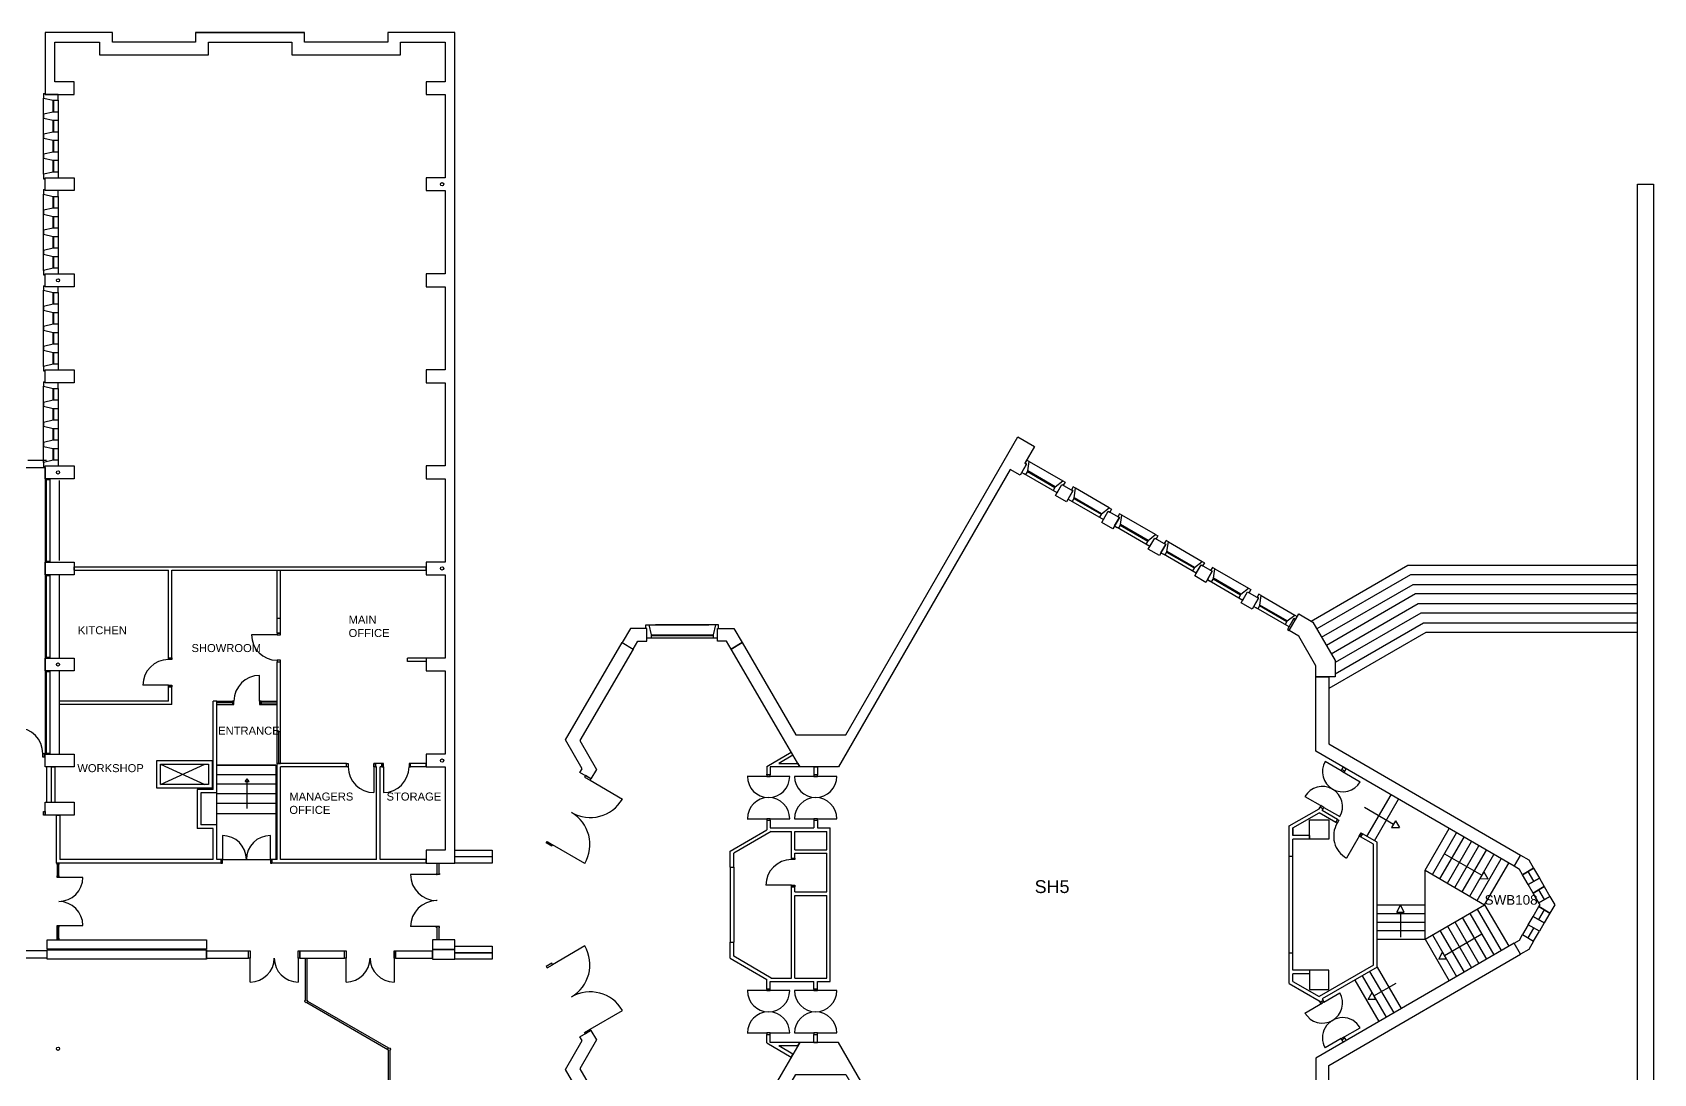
# Model space of a CAD drawing. Header units: millimetres. Extents: x -58291 to 83317, y -24599 to 66926.
# Drawn here: x 32667 to 83317, y 33002 to 65516 of the extents above; entities that cross this region are included whole.
import ezdxf

# ---------------------------------------------------------------- set-up
doc = ezdxf.new("R2010")
doc.units = ezdxf.units.MM
for name, color, linetype in [('Basement 01 - Curtain Walls', 1, 'Continuous'), ('Basement 01 - Doors Windows and Openings', 1, 'Continuous'), ('Basement 01 - General', 1, 'Continuous'), ('Basement 01 - Stairs', 8, 'Continuous'), ('Basement 01 - Structural Members', 5, 'Continuous'), ('Basement 01 - Text and Leaders', 1, 'Continuous'), ('Basement 01 - Walls', 3, 'Continuous')]:
    doc.layers.add(name, color=color, linetype=linetype)
doc.styles.add('arial', font='arial.ttf')
doc.styles.add('Arial1', font='arial.ttf')

msp = doc.modelspace()

# ---------------------------------------------------------------- linework, layer by layer
at = {"layer": 'Basement 01 - Curtain Walls', "color": 3, "linetype": 'Continuous', "lineweight": -3}
for p, q in [((37767, 65516, -4600), (41167, 65516, -4600)), ((33017, 63607, -4600), (33067, 63607, -4600)), ((33017, 63607, -4600), (33017, 63465, -4600)), ((33017, 63465, -4600), (33317, 63397, -4600)), ((33317, 63397, -4600), (33467, 63397, -4600)), ((33467, 63397, -4600), (33467, 63576, -4600)), ((33317, 63029, -4600), (33017, 62961, -4600)), ((33017, 62961, -4600), (33017, 62840, -4600)), ((33017, 62840, -4600), (33317, 62772, -4600)), ((33467, 63029, -4600), (33317, 63029, -4600)), ((33317, 62404, -4600), (33017, 62336, -4600)), ((33017, 62336, -4600), (33017, 62215, -4600)), ((33317, 62772, -4600), (33467, 62772, -4600)), ((33467, 62404, -4600), (33317, 62404, -4600)), ((33017, 62215, -4600), (33317, 62147, -4600)), ((33317, 62147, -4600), (33467, 62147, -4600)), ((33317, 61779, -4600), (33017, 61711, -4600)), ((33017, 61711, -4600), (33017, 61590, -4600)), ((33017, 61590, -4600), (33317, 61522, -4600)), ((33467, 61779, -4600), (33317, 61779, -4600)), ((33317, 61522, -4600), (33467, 61522, -4600)), ((33317, 61154, -4600), (33017, 61086, -4600)), ((33017, 61086, -4600), (33017, 60944, -4600)), ((33017, 60944, -4600), (33067, 60944, -4600)), ((33067, 60944, -4600), (33067, 60976, -4600)), ((33067, 60976, -4600), (33467, 60976, -4600)), ((33467, 61154, -4600), (33317, 61154, -4600)), ((33467, 61154, -4600), (33467, 60976, -4600)), ((33017, 60607, -4600), (33017, 60465, -4600)), ((33017, 60607, -4600), (33067, 60607, -4600)), ((33017, 60465, -4600), (33317, 60397, -4600)), ((33317, 60397, -4600), (33467, 60397, -4600)), ((33467, 60397, -4600), (33467, 60576, -4600)), ((33317, 60029, -4600), (33017, 59961, -4600)), ((33017, 59961, -4600), (33017, 59840, -4600)), ((33017, 59840, -4600), (33317, 59772, -4600)), ((33467, 60029, -4600), (33317, 60029, -4600)), ((33317, 59772, -4600), (33467, 59772, -4600)), ((33317, 59404, -4600), (33017, 59336, -4600)), ((33017, 59336, -4600), (33017, 59215, -4600)), ((33467, 59404, -4600), (33317, 59404, -4600)), ((33017, 59215, -4600), (33317, 59147, -4600)), ((33317, 58779, -4600), (33017, 58711, -4600)), ((33317, 59147, -4600), (33467, 59147, -4600)), ((33467, 58779, -4600), (33317, 58779, -4600)), ((33017, 58711, -4600), (33017, 58590, -4600)), ((33017, 58590, -4600), (33317, 58522, -4600)), ((33317, 58522, -4600), (33467, 58522, -4600)), ((33317, 58154, -4600), (33017, 58086, -4600)), ((33017, 58086, -4600), (33017, 57944, -4600)), ((33017, 57944, -4600), (33067, 57944, -4600)), ((33067, 57944, -4600), (33067, 57976, -4600)), ((33067, 57976, -4600), (33467, 57976, -4600)), ((33467, 58154, -4600), (33317, 58154, -4600)), ((33467, 58154, -4600), (33467, 57976, -4600)), ((33017, 57607, -4600), (33067, 57607, -4600)), ((33017, 57607, -4600), (33017, 57465, -4600)), ((33017, 57465, -4600), (33317, 57397, -4600)), ((33317, 57397, -4600), (33467, 57397, -4600)), ((33467, 57397, -4600), (33467, 57576, -4600)), ((33317, 57029, -4600), (33017, 56961, -4600)), ((33017, 56961, -4600), (33017, 56840, -4600)), ((33017, 56840, -4600), (33317, 56772, -4600)), ((33467, 57029, -4600), (33317, 57029, -4600)), ((33317, 56772, -4600), (33467, 56772, -4600)), ((33317, 56404, -4600), (33017, 56336, -4600)), ((33017, 56336, -4600), (33017, 56215, -4600)), ((33467, 56404, -4600), (33317, 56404, -4600)), ((33017, 56215, -4600), (33317, 56147, -4600)), ((33317, 55779, -4600), (33017, 55711, -4600)), ((33317, 56147, -4600), (33467, 56147, -4600)), ((33467, 55779, -4600), (33317, 55779, -4600)), ((33017, 55711, -4600), (33017, 55590, -4600)), ((33017, 55590, -4600), (33317, 55522, -4600)), ((33317, 55522, -4600), (33467, 55522, -4600)), ((33317, 55154, -4600), (33017, 55086, -4600)), ((33017, 55086, -4600), (33017, 54944, -4600)), ((33017, 54944, -4600), (33067, 54944, -4600)), ((33067, 54944, -4600), (33067, 54976, -4600)), ((33067, 54976, -4600), (33467, 54976, -4600)), ((33467, 55154, -4600), (33317, 55154, -4600)), ((33467, 55154, -4600), (33467, 54976, -4600)), ((33017, 54607, -4600), (33017, 54465, -4600)), ((33017, 54607, -4600), (33067, 54607, -4600)), ((33017, 54465, -4600), (33317, 54397, -4600)), ((33317, 54397, -4600), (33467, 54397, -4600)), ((33467, 54397, -4600), (33467, 54576, -4600)), ((33317, 54029, -4600), (33017, 53961, -4600)), ((33017, 53961, -4600), (33017, 53840, -4600)), ((33017, 53840, -4600), (33317, 53772, -4600)), ((33467, 54029, -4600), (33317, 54029, -4600)), ((33317, 53772, -4600), (33467, 53772, -4600)), ((33317, 53404, -4600), (33017, 53336, -4600)), ((33017, 53336, -4600), (33017, 53215, -4600)), ((33017, 53215, -4600), (33317, 53147, -4600)), ((33467, 53404, -4600), (33317, 53404, -4600)), ((33317, 52779, -4600), (33017, 52711, -4600)), ((33017, 52711, -4600), (33017, 52590, -4600)), ((33317, 53147, -4600), (33467, 53147, -4600)), ((33467, 52779, -4600), (33317, 52779, -4600)), ((33017, 52590, -4600), (33317, 52522, -4600)), ((33317, 52522, -4600), (33467, 52522, -4600)), ((33317, 52154, -4600), (33017, 52086, -4600)), ((33017, 52086, -4600), (33017, 51944, -4600)), ((33017, 51944, -4600), (33067, 51944, -4600)), ((33067, 51976, -4600), (33467, 51976, -4600)), ((33067, 51944, -4600), (33067, 51976, -4600)), ((33467, 52154, -4600), (33317, 52154, -4600)), ((33467, 52154, -4600), (33467, 51976, -4600))]:
    msp.add_line(p, q, dxfattribs=at)
at = {"layer": 'Basement 01 - Curtain Walls', "color": 3, "linetype": 'Continuous', "lineweight": -3, "elevation": -4600}
for points in [[(33467, 63576), (33067, 63576), (33067, 63607)], [(33467, 60576), (33067, 60576), (33067, 60607)], [(33467, 57576), (33067, 57576), (33067, 57607)], [(33467, 54576), (33067, 54576), (33067, 54607)]]:
    msp.add_lwpolyline(points, dxfattribs=at)
at = {"layer": 'Basement 01 - Doors Windows and Openings', "color": 1, "linetype": 'Continuous', "lineweight": -3}
for p, q in [((33017, 61086, -4600), (33017, 63465, -4600)), ((33317, 63029, -4600), (33317, 63397, -4600)), ((33337, 63029, -4600), (33337, 63397, -4600)), ((33467, 63397, -4600), (33467, 61154, -4600)), ((33317, 62404, -4600), (33317, 62772, -4600)), ((33337, 62404, -4600), (33337, 62772, -4600)), ((33467, 62772, -4600), (33467, 62404, -4600)), ((33317, 61779, -4600), (33317, 62147, -4600)), ((33337, 61779, -4600), (33337, 62147, -4600)), ((33467, 62147, -4600), (33467, 61779, -4600)), ((33317, 61154, -4600), (33317, 61522, -4600)), ((33337, 61154, -4600), (33337, 61522, -4600)), ((33467, 61522, -4600), (33467, 61154, -4600)), ((33017, 58086, -4600), (33017, 60465, -4600)), ((33317, 60029, -4600), (33317, 60397, -4600)), ((33337, 60029, -4600), (33337, 60397, -4600)), ((33467, 60397, -4600), (33467, 58154, -4600)), ((33317, 59404, -4600), (33317, 59772, -4600)), ((33337, 59404, -4600), (33337, 59772, -4600)), ((33467, 59772, -4600), (33467, 59404, -4600)), ((33317, 58779, -4600), (33317, 59147, -4600)), ((33337, 58779, -4600), (33337, 59147, -4600)), ((33467, 59147, -4600), (33467, 58779, -4600)), ((33317, 58154, -4600), (33317, 58522, -4600)), ((33337, 58154, -4600), (33337, 58522, -4600)), ((33467, 58522, -4600), (33467, 58154, -4600)), ((33017, 55086, -4600), (33017, 57465, -4600)), ((33317, 57029, -4600), (33317, 57397, -4600)), ((33337, 57029, -4600), (33337, 57397, -4600)), ((33467, 57397, -4600), (33467, 55154, -4600)), ((33317, 56404, -4600), (33317, 56772, -4600)), ((33337, 56404, -4600), (33337, 56772, -4600)), ((33467, 56772, -4600), (33467, 56404, -4600)), ((33317, 55779, -4600), (33317, 56147, -4600)), ((33337, 55779, -4600), (33337, 56147, -4600)), ((33467, 56147, -4600), (33467, 55779, -4600)), ((33317, 55154, -4600), (33317, 55522, -4600)), ((33337, 55154, -4600), (33337, 55522, -4600)), ((33467, 55522, -4600), (33467, 55154, -4600)), ((33017, 52086, -4600), (33017, 54465, -4600)), ((33317, 54029, -4600), (33317, 54397, -4600)), ((33337, 54029, -4600), (33337, 54397, -4600)), ((33467, 54397, -4600), (33467, 52154, -4600)), ((33317, 53404, -4600), (33317, 53772, -4600)), ((33337, 53404, -4600), (33337, 53772, -4600)), ((33467, 53772, -4600), (33467, 53404, -4600)), ((33317, 52779, -4600), (33317, 53147, -4600)), ((33337, 52779, -4600), (33337, 53147, -4600)), ((33467, 53147, -4600), (33467, 52779, -4600)), ((33317, 52154, -4600), (33317, 52522, -4600)), ((33337, 52154, -4600), (33337, 52522, -4600)), ((33467, 52522, -4600), (33467, 52154, -4600)), ((63575, 51778, -4600), (63725, 52038, -4600)), ((63575, 51778, -4600), (63652, 51734, -4600)), ((64679, 51141, -4600), (63652, 51734, -4600)), ((63732, 52161, -4600), (63677, 52065, -4600)), ((63725, 52038, -4600), (63677, 52065, -4600)), ((63763, 51820, -4600), (63698, 51707, -4600)), ((63805, 52119, -4600), (63732, 52161, -4600)), ((63753, 51802, -4600), (64611, 51307, -4600)), ((63763, 51820, -4600), (63805, 52119, -4600)), ((64621, 51324, -4600), (63763, 51820, -4600)), ((63805, 52119, -4600), (64859, 51510, -4600)), ((64621, 51324, -4600), (64556, 51212, -4600)), ((64621, 51324, -4600), (64859, 51510, -4600)), ((64679, 51141, -4600), (64829, 51400, -4600)), ((64829, 51400, -4600), (64876, 51373, -4600)), ((64859, 51510, -4600), (64931, 51468, -4600)), ((64931, 51468, -4600), (64876, 51373, -4600)), ((65025, 50941, -4600), (65175, 51200, -4600)), ((65183, 51323, -4600), (65128, 51228, -4600)), ((65175, 51200, -4600), (65128, 51228, -4600)), ((65255, 51281, -4600), (65183, 51323, -4600)), ((65213, 50982, -4600), (65255, 51281, -4600)), ((66309, 50673, -4600), (65255, 51281, -4600)), ((65025, 50941, -4600), (66129, 50303, -4600)), ((65025, 50941, -4600), (65102, 50896, -4600)), ((65213, 50982, -4600), (65148, 50870, -4600)), ((65203, 50965, -4600), (66061, 50469, -4600)), ((66071, 50487, -4600), (65213, 50982, -4600)), ((66071, 50487, -4600), (66309, 50673, -4600)), ((66309, 50673, -4600), (66382, 50630, -4600)), ((66071, 50487, -4600), (66006, 50374, -4600)), ((66129, 50303, -4600), (66279, 50563, -4600)), ((66279, 50563, -4600), (66327, 50535, -4600)), ((66382, 50630, -4600), (66327, 50535, -4600)), ((66476, 50103, -4600), (66626, 50363, -4600)), ((66633, 50486, -4600), (66578, 50390, -4600)), ((66626, 50363, -4600), (66578, 50390, -4600)), ((66664, 50145, -4600), (66599, 50032, -4600)), ((66706, 50443, -4600), (66633, 50486, -4600)), ((66664, 50145, -4600), (66706, 50443, -4600)), ((67522, 49649, -4600), (66664, 50145, -4600)), ((67760, 49835, -4600), (66706, 50443, -4600)), ((66476, 50103, -4600), (66553, 50058, -4600)), ((67580, 49465, -4600), (66553, 50058, -4600)), ((66654, 50127, -4600), (67512, 49632, -4600)), ((67522, 49649, -4600), (67457, 49536, -4600)), ((67522, 49649, -4600), (67760, 49835, -4600)), ((67580, 49465, -4600), (67730, 49725, -4600)), ((67730, 49725, -4600), (67778, 49698, -4600)), ((67760, 49835, -4600), (67833, 49793, -4600)), ((67833, 49793, -4600), (67778, 49698, -4600)), ((68084, 49648, -4600), (68029, 49553, -4600)), ((68157, 49606, -4600), (68084, 49648, -4600)), ((67926, 49265, -4600), (68076, 49525, -4600)), ((67926, 49265, -4600), (68003, 49221, -4600)), ((69030, 48628, -4600), (68003, 49221, -4600)), ((68076, 49525, -4600), (68029, 49553, -4600)), ((68114, 49307, -4600), (68049, 49194, -4600)), ((68104, 49290, -4600), (68963, 48794, -4600)), ((68114, 49307, -4600), (68157, 49606, -4600)), ((68973, 48811, -4600), (68114, 49307, -4600)), ((68157, 49606, -4600), (69210, 48997, -4600)), ((68973, 48811, -4600), (68907, 48699, -4600)), ((68973, 48811, -4600), (69210, 48997, -4600)), ((69030, 48628, -4600), (69180, 48888, -4600)), ((69180, 48888, -4600), (69228, 48860, -4600)), ((69210, 48997, -4600), (69283, 48955, -4600)), ((69283, 48955, -4600), (69228, 48860, -4600)), ((69377, 48428, -4600), (69527, 48688, -4600)), ((69534, 48810, -4600), (69479, 48715, -4600)), ((69527, 48688, -4600), (69479, 48715, -4600)), ((69607, 48768, -4600), (69534, 48810, -4600)), ((69565, 48469, -4600), (69607, 48768, -4600)), ((69607, 48768, -4600), (70661, 48160, -4600)), ((69377, 48428, -4600), (70481, 47790, -4600)), ((69377, 48428, -4600), (69454, 48383, -4600)), ((69565, 48469, -4600), (69500, 48357, -4600)), ((69555, 48452, -4600), (70413, 47957, -4600)), ((70423, 47974, -4600), (69565, 48469, -4600)), ((70423, 47974, -4600), (70661, 48160, -4600)), ((70661, 48160, -4600), (70734, 48118, -4600)), ((70734, 48118, -4600), (70679, 48022, -4600)), ((70423, 47974, -4600), (70358, 47861, -4600)), ((70481, 47790, -4600), (70631, 48050, -4600)), ((70631, 48050, -4600), (70679, 48022, -4600)), ((70827, 47590, -4600), (70977, 47850, -4600)), ((70985, 47973, -4600), (70930, 47877, -4600)), ((70977, 47850, -4600), (70930, 47877, -4600)), ((71015, 47632, -4600), (70950, 47519, -4600)), ((71058, 47931, -4600), (70985, 47973, -4600)), ((71005, 47615, -4600), (71864, 47119, -4600)), ((71015, 47632, -4600), (71058, 47931, -4600)), ((71874, 47136, -4600), (71015, 47632, -4600)), ((71058, 47931, -4600), (72111, 47322, -4600)), ((70827, 47590, -4600), (70905, 47546, -4600)), ((71931, 46953, -4600), (70905, 47546, -4600)), ((71874, 47136, -4600), (71809, 47024, -4600)), ((71874, 47136, -4600), (72111, 47322, -4600)), ((71931, 46953, -4600), (72082, 47212, -4600)), ((72082, 47212, -4600), (72129, 47185, -4600)), ((72111, 47322, -4600), (72184, 47280, -4600)), ((72184, 47280, -4600), (72129, 47185, -4600)), ((40313, 46708, -4600), (39513, 46708, -4600)), ((51836, 47016, -4600), (53805, 47016, -4600)), ((51836, 46906, -4600), (51836, 47016, -4600)), ((51867, 46906, -4600), (51836, 46906, -4600)), ((51867, 46606, -4600), (51867, 46906, -4600)), ((51867, 46606, -4600), (54067, 46606, -4600)), ((51928, 47016, -4600), (51996, 46706, -4600)), ((51996, 46706, -4600), (51996, 46606, -4600)), ((51996, 46706, -4600), (53939, 46706, -4600)), ((51996, 46686, -4600), (53939, 46686, -4600)), ((54099, 47016, -4600), (52130, 47016, -4600)), ((54007, 47016, -4600), (53939, 46706, -4600)), ((53939, 46706, -4600), (53939, 46606, -4600)), ((54099, 46906, -4600), (54099, 47016, -4600)), ((36917, 45131, -4600), (36117, 45131, -4600)), ((39764, 44636, -4600), (39764, 45436, -4600)), ((38427, 44636, -4600), (38914, 44636, -4600)), ((38914, 44581, -4600), (38427, 44581, -4600)), ((38914, 44636, -4600), (38914, 44526, -4600)), ((39764, 44636, -4600), (40313, 44636, -4600)), ((39814, 44636, -4600), (39814, 44526, -4600)), ((39814, 44581, -4600), (40313, 44581, -4600)), ((38427, 44526, -4600), (38914, 44526, -4600)), ((39764, 44526, -4600), (40313, 44526, -4600)), ((40313, 42686, -4600), (40313, 43686, -4600)), ((40313, 43686, -4600), (40423, 43686, -4600)), ((40368, 42686, -4600), (40368, 43686, -4600)), ((40423, 42686, -4600), (40423, 43686, -4600)), ((40313, 42686, -4600), (40423, 42686, -4600)), ((40423, 42686, -4600), (40313, 42686, -4600)), ((43334, 42576, -4600), (43334, 41776, -4600)), ((43633, 42576, -4600), (43633, 41776, -4600)), ((73554, 42460, -4600), (73057, 42748, -4600)), ((50093, 42162, -4600), (51100, 41576, -4600)), ((55610, 42283, -4600), (55003, 42283, -4600)), ((56326, 42283, -4600), (55720, 42283, -4600)), ((57082, 42283, -4600), (56476, 42283, -4600)), ((57798, 42283, -4600), (57192, 42283, -4600)), ((73602, 42432, -4600), (74147, 42116, -4600)), ((72425, 41658, -4600), (72970, 41342, -4600)), ((73017, 41315, -4600), (73515, 41026, -4600)), ((55003, 40961, -4600), (55610, 40961, -4600)), ((55720, 40961, -4600), (56326, 40961, -4600)), ((56476, 40961, -4600), (57082, 40961, -4600)), ((57192, 40961, -4600), (57798, 40961, -4600)), ((38602, 40436, -4600), (38602, 39686, -4600)), ((40102, 39686, -4600), (40102, 40436, -4600)), ((49927, 39563, -4600), (48920, 40149, -4600)), ((74122, 40420, -4600), (73722, 39727, -4600)), ((33442, 39526, -4600), (33442, 39176, -4600)), ((33467, 39176, -4600), (33467, 39526, -4600)), ((33492, 39176, -4600), (33492, 39526, -4600)), ((38602, 39686, -4600), (38552, 39686, -4600)), ((38552, 39686, -4600), (38552, 39576, -4600)), ((38552, 39576, -4600), (38602, 39576, -4600)), ((38602, 39576, -4600), (38602, 39686, -4600)), ((40102, 39686, -4600), (40102, 39576, -4600)), ((40102, 39576, -4600), (40152, 39576, -4600)), ((45316, 39216, -4600), (45316, 39576, -4600)), ((45366, 39576, -4600), (45366, 39216, -4600)), ((45867, 39786, -4600), (47030, 39786, -4600)), ((47030, 39766, -4600), (45867, 39766, -4600)), ((71937, 36776, -4600), (71937, 39776, -4600)), ((72047, 36776, -4600), (72047, 39776, -4600)), ((34242, 39126, -4600), (33492, 39126, -4600)), ((45316, 39216, -4600), (44483, 39216, -4600)), ((45316, 39248, -4600), (45296, 39248, -4600)), ((45296, 39248, -4600), (45296, 39216, -4600)), ((45296, 39216, -4600), (45316, 39216, -4600)), ((45386, 39216, -4600), (45316, 39216, -4600)), ((45366, 39248, -4600), (45386, 39248, -4600)), ((45386, 39248, -4600), (45386, 39216, -4600)), ((54467, 39445, -4600), (54467, 37106, -4600)), ((54577, 39445, -4600), (54577, 37106, -4600)), ((79575, 39006, -4600), (79397, 39312, -4600)), ((56382, 38883, -4600), (55582, 38883, -4600)), ((79908, 38435, -4600), (79729, 38742, -4600)), ((45316, 38403, -4600), (45296, 38403, -4600)), ((45316, 38403, -4600), (45316, 38403, -4600)), ((79729, 37809, -4600), (79908, 38116, -4600)), ((33442, 37226, -4600), (33442, 37576, -4600)), ((33467, 37226, -4600), (33467, 37576, -4600)), ((33492, 37626, -4600), (34242, 37626, -4600)), ((33492, 37226, -4600), (33492, 37576, -4600)), ((45316, 37590, -4600), (44483, 37590, -4600)), ((45296, 37558, -4600), (45296, 37590, -4600)), ((45296, 37590, -4600), (45316, 37590, -4600)), ((45316, 37558, -4600), (45296, 37558, -4600)), ((45316, 37176, -4600), (45316, 37590, -4600)), ((45386, 37590, -4600), (45316, 37590, -4600)), ((45366, 37590, -4600), (45366, 37176, -4600)), ((45366, 37558, -4600), (45386, 37558, -4600)), ((45386, 37558, -4600), (45386, 37590, -4600)), ((79397, 37239, -4600), (79575, 37546, -4600)), ((49927, 36989, -4600), (48920, 36402, -4600)), ((39472, 35861, -4600), (39472, 36611, -4600)), ((40972, 36611, -4600), (40972, 35861, -4600)), ((41192, 36576, -4600), (41192, 35299, -4600)), ((41242, 36576, -4600), (41242, 35302, -4600)), ((42466, 35861, -4600), (42466, 36611, -4600)), ((43966, 36611, -4600), (43966, 35861, -4600)), ((45867, 36786, -4600), (47030, 36786, -4600)), ((47030, 36766, -4600), (45867, 36766, -4600)), ((55610, 35591, -4600), (55003, 35591, -4600)), ((56326, 35591, -4600), (55720, 35591, -4600)), ((57082, 35591, -4600), (56476, 35591, -4600)), ((57798, 35591, -4600), (57192, 35591, -4600)), ((73017, 35237, -4600), (73515, 35525, -4600)), ((41238, 35221, -4600), (43773, 33758, -4600)), ((41265, 35262, -4600), (43797, 33802, -4600)), ((50093, 34389, -4600), (51100, 34976, -4600)), ((72425, 34893, -4600), (72970, 35209, -4600)), ((55003, 34269, -4600), (55610, 34269, -4600)), ((55720, 34269, -4600), (56326, 34269, -4600)), ((56476, 34269, -4600), (57082, 34269, -4600)), ((57192, 34269, -4600), (57798, 34269, -4600)), ((73554, 34092, -4600), (73057, 33803, -4600)), ((73602, 34119, -4600), (74147, 34435, -4600)), ((43792, 30824, -4600), (43792, 33728, -4600)), ((43842, 30820, -4600), (43842, 33731, -4600))]:
    msp.add_line(p, q, dxfattribs=at)
at = {"layer": 'Basement 01 - Doors Windows and Openings', "color": 8, "linetype": 'Continuous', "lineweight": -3}
msp.add_line((38552, 39686, -4600), (40152, 39686, -4600), dxfattribs=at)
at = {"layer": 'Basement 01 - Doors Windows and Openings', "color": 1, "linetype": 'Continuous', "lineweight": -3, "elevation": -4600}
for points in [[(40313, 46758), (40313, 46708), (40423, 46708), (40423, 46758), (40313, 46758)], [(54067, 46606), (54067, 46906), (54099, 46906)], [(36917, 45931), (36917, 45981), (37027, 45981), (37027, 45931), (36917, 45931)], [(40313, 45908), (40313, 45858), (40423, 45858), (40423, 45908), (40313, 45908)], [(36917, 45081), (36917, 45131), (37027, 45131), (37027, 45081), (36917, 45081)], [(38964, 44636), (38914, 44636), (38914, 44526), (38964, 44526), (38964, 44636)], [(39814, 44636), (39764, 44636), (39764, 44526), (39814, 44526), (39814, 44636)], [(32993, 42996), (33043, 42996), (33043, 42886), (32993, 42886), (32993, 42996)], [(42534, 42576), (42484, 42576), (42484, 42686), (42534, 42686), (42534, 42576)], [(43384, 42576), (43334, 42576), (43334, 42686), (43384, 42686), (43384, 42576)], [(43583, 42576), (43633, 42576), (43633, 42686), (43583, 42686), (43583, 42576)], [(44433, 42576), (44483, 42576), (44483, 42686), (44433, 42686), (44433, 42576)], [(49920, 42263), (50093, 42162), (50118, 42205), (49946, 42306), (49920, 42263)], [(55610, 42283), (55720, 42283), (55720, 42333), (55610, 42333), (55610, 42283)], [(57082, 42283), (57192, 42283), (57192, 42333), (57082, 42333), (57082, 42283)], [(73579, 42503), (73554, 42460), (73650, 42405), (73675, 42448), (73579, 42503)], [(33067, 41076), (33017, 41076), (33017, 41186), (33067, 41186), (33067, 41076)], [(72897, 41326), (72992, 41271), (73017, 41315), (72922, 41370), (72897, 41326)], [(55610, 40911), (55720, 40911), (55720, 40961), (55610, 40961), (55610, 40911)], [(57082, 40911), (57192, 40911), (57192, 40961), (57082, 40961), (57082, 40911)], [(73429, 40820), (73386, 40845), (73441, 40940), (73484, 40915), (73429, 40820)], [(48722, 40207), (48748, 40250), (48920, 40149), (48895, 40106), (48722, 40207)], [(74165, 40395), (74122, 40420), (74177, 40515), (74220, 40490), (74165, 40395)], [(33442, 39526), (33442, 39576), (33492, 39576), (33492, 39526), (33442, 39526)], [(40152, 39576), (40152, 39686), (40102, 39686)], [(45867, 39576), (45867, 39976), (47030, 39976), (47030, 39576), (45867, 39576)], [(56382, 39683), (56382, 39733), (56492, 39733), (56492, 39683), (56382, 39683)], [(33442, 39126), (33442, 39176), (33492, 39176), (33492, 39126), (33442, 39126)], [(56382, 38833), (56382, 38883), (56492, 38883), (56492, 38833), (56382, 38833)], [(33442, 37576), (33442, 37626), (33492, 37626), (33492, 37576), (33442, 37576)], [(33442, 37176), (33442, 37226), (33492, 37226), (33492, 37176), (33442, 37176)], [(45867, 36576), (45867, 36976), (47030, 36976), (47030, 36576), (45867, 36576)], [(39422, 36611), (39422, 36831), (39472, 36831), (39472, 36611), (39422, 36611)], [(40972, 36611), (40972, 36831), (41022, 36831), (41022, 36611), (40972, 36611)], [(42416, 36611), (42416, 36831), (42466, 36831), (42466, 36611), (42416, 36611)], [(43966, 36611), (43966, 36831), (44016, 36831), (44016, 36611), (43966, 36611)], [(48722, 36345), (48748, 36302), (48920, 36402), (48895, 36446), (48722, 36345)], [(55610, 35591), (55720, 35591), (55720, 35641), (55610, 35641), (55610, 35591)], [(57082, 35591), (57192, 35591), (57192, 35641), (57082, 35641), (57082, 35591)], [(72897, 35225), (72992, 35280), (73017, 35237), (72922, 35182), (72897, 35225)], [(49920, 34289), (50093, 34389), (50118, 34346), (49946, 34245), (49920, 34289)], [(55610, 34219), (55720, 34219), (55720, 34269), (55610, 34269), (55610, 34219)], [(57082, 34219), (57192, 34219), (57192, 34269), (57082, 34269), (57082, 34219)], [(73579, 34049), (73554, 34092), (73650, 34147), (73675, 34104), (73579, 34049)]]:
    msp.add_lwpolyline(points, dxfattribs=at)
at = {"layer": 'Basement 01 - Doors Windows and Openings', "color": 1, "linetype": 'Continuous', "lineweight": -3, "elevation": -4600, "flags": 128}
for points in [[(79224, 39212), (79569, 39413), (79748, 39106), (79403, 38905)], [(79902, 38843), (80080, 38536), (79735, 38335), (79556, 38641)], [(80080, 38016), (79902, 37709), (79556, 37910), (79735, 38217)], [(79403, 37647), (79224, 37340), (79569, 37138), (79748, 37445)]]:
    msp.add_lwpolyline(points, close=True, dxfattribs=at)
at = {"layer": 'Basement 01 - Doors Windows and Openings', "color": 1, "linetype": 'Continuous', "lineweight": -3}
for centre, radius in [((41219, 35262, -4600), 45.8), ((43815, 33764, -4600), 42.4)]:
    msp.add_circle(centre, radius, dxfattribs=at)
for centre, radius, start, end in [((40313, 46708, -4600), 800, 180, 270), ((36917, 45131, -4600), 800, 90, 180), ((39764, 44636, -4600), 800, 90, 180), ((32193, 42996, -4600), 800, 0, 90), ((43334, 42576, -4600), 800, 180, 270), ((43633, 42576, -4600), 800, 270, 0), ((73602, 42432, -4600), 630, 149.8922, 329.8922), ((55665, 42283, -4600), 661, 180, 0), ((57137, 42283, -4600), 661, 180, 0), ((50093, 42162, -4600), 1165, 239.7756, 329.7754), ((55665, 40961, -4600), 661, 0, 180), ((57137, 40961, -4600), 661, 0, 180), ((72970, 41342, -4600), 630, 329.8935, 149.8934), ((48920, 40149, -4600), 1165, 329.7748, 59.7747), ((74122, 40420, -4600), 800, 149.9999, 240), ((38602, 39686, -4600), 750, 0, 90), ((40102, 39686, -4600), 750, 90, 180), ((56382, 38883, -4600), 800, 90, 180), ((33492, 39126, -4600), 750, 270, 0), ((45296, 39216, -4600), 813, 180, 270), ((33492, 37626, -4600), 750, 0, 90), ((45296, 37590, -4600), 813, 90, 180), ((48920, 36402, -4600), 1165, 300.2253, 30.2252), ((39472, 36611, -4600), 750, 270, 0), ((40972, 36611, -4600), 750, 180, 270), ((42466, 36611, -4600), 750, 270, 0), ((43966, 36611, -4600), 750, 180, 270), ((50093, 34389, -4600), 1165, 30.2246, 120.2244), ((55665, 35591, -4600), 661, 180, 0), ((57137, 35591, -4600), 661, 180, 0), ((72970, 35209, -4600), 630, 210.1067, 30.1063), ((55665, 34269, -4600), 661, 0, 180), ((57137, 34269, -4600), 661, 0, 180), ((73602, 34119, -4600), 630, 30.1073, 210.108)]:
    msp.add_arc(centre, radius, start, end, dxfattribs=at)
at = {"layer": 'Basement 01 - General', "color": 2, "linetype": 'Continuous', "lineweight": -3}
for p, q in [((82817, 18926, -4600), (82817, 60776, -4600)), ((82817, 60776, -4600), (83317, 60776, -4600)), ((83317, 60776, -4600), (83317, 18426, -4600))]:
    msp.add_line(p, q, dxfattribs=at)
at = {"layer": 'Basement 01 - Stairs', "color": 8, "linetype": 'Continuous', "lineweight": -3}
for p, q in [((72617, 47134, -4600), (75641, 48880, -4600)), ((75641, 48880, -4600), (82817, 48880, -4600)), ((75722, 48580, -4600), (72795, 46890, -4600)), ((72945, 46630, -4600), (75802, 48280, -4600)), ((82817, 48580, -4600), (75722, 48580, -4600)), ((75802, 48280, -4600), (82817, 48280, -4600)), ((75882, 47980, -4600), (73095, 46370, -4600)), ((73245, 46111, -4600), (75963, 47680, -4600)), ((82817, 47980, -4600), (75882, 47980, -4600)), ((75963, 47680, -4600), (82817, 47680, -4600)), ((76043, 47380, -4600), (73367, 45835, -4600)), ((82817, 47380, -4600), (76043, 47380, -4600)), ((76204, 46780, -4600), (73167, 45027, -4600)), ((73367, 45489, -4600), (76124, 47080, -4600)), ((76124, 47080, -4600), (82817, 47080, -4600)), ((82817, 46780, -4600), (76204, 46780, -4600)), ((38427, 42636, -4600), (40277, 42636, -4600)), ((38427, 41116, -4600), (38427, 42636, -4600)), ((40277, 42636, -4600), (38427, 42636, -4600)), ((40277, 42636, -4600), (40277, 39686, -4600)), ((40277, 42336, -4600), (38427, 42336, -4600)), ((39318, 42119, -4600), (39378, 42203, -4600)), ((39437, 42119, -4600), (39318, 42119, -4600)), ((39318, 42119, -4600), (39437, 42119, -4600)), ((39437, 42119, -4600), (39378, 42203, -4600)), ((39378, 41280, -4600), (39378, 42119, -4600)), ((39378, 41280, -4600), (39378, 42119, -4600)), ((40277, 42036, -4600), (38427, 42036, -4600)), ((40277, 41736, -4600), (38427, 41736, -4600)), ((74362, 40408, -4600), (75114, 41705, -4600)), ((74595, 40273, -4600), (75347, 41571, -4600)), ((40277, 41436, -4600), (38427, 41436, -4600)), ((40277, 41116, -4600), (38427, 41116, -4600)), ((74284, 41320, -4600), (75192, 40794, -4600)), ((75252, 40896, -4600), (75132, 40691, -4600)), ((75132, 40691, -4600), (75376, 40687, -4600)), ((75252, 40896, -4600), (75376, 40687, -4600)), ((76177, 39355, -4600), (76930, 40653, -4600)), ((76410, 39220, -4600), (77162, 40518, -4600)), ((76643, 39085, -4600), (77395, 40383, -4600)), ((76875, 38950, -4600), (77628, 40248, -4600)), ((77108, 38815, -4600), (77861, 40113, -4600)), ((76786, 39869, -4600), (77950, 39194, -4600)), ((77341, 38681, -4600), (78093, 39978, -4600)), ((77574, 38546, -4600), (78326, 39843, -4600)), ((77806, 38411, -4600), (78559, 39708, -4600)), ((78039, 38276, -4600), (78791, 39573, -4600)), ((76177, 37196, -4600), (76177, 39355, -4600)), ((76177, 39355, -4600), (78039, 38276, -4600)), ((78009, 39297, -4600), (77890, 39092, -4600)), ((77890, 39092, -4600), (78134, 39088, -4600)), ((78009, 39297, -4600), (78134, 39088, -4600)), ((74677, 38272, -4600), (76177, 38272, -4600)), ((74677, 38003, -4600), (76177, 38003, -4600)), ((75292, 38044, -4600), (75411, 38257, -4600)), ((75292, 38044, -4600), (75530, 38044, -4600)), ((75530, 38044, -4600), (75411, 38257, -4600)), ((75411, 38044, -4600), (75411, 37263, -4600)), ((76177, 37196, -4600), (78039, 38276, -4600)), ((77574, 38006, -4600), (78326, 36708, -4600)), ((77806, 38141, -4600), (78559, 36843, -4600)), ((78039, 38276, -4600), (78791, 36978, -4600)), ((74677, 37734, -4600), (76177, 37734, -4600)), ((76875, 37601, -4600), (77628, 36303, -4600)), ((77108, 37736, -4600), (77861, 36438, -4600)), ((77341, 37871, -4600), (78093, 36573, -4600)), ((74677, 37465, -4600), (76177, 37465, -4600)), ((74677, 37196, -4600), (76177, 37196, -4600)), ((76177, 37196, -4600), (76930, 35899, -4600)), ((76410, 37331, -4600), (77162, 36034, -4600)), ((76643, 37466, -4600), (77395, 36168, -4600)), ((77950, 37357, -4600), (76786, 36682, -4600)), ((76608, 36576, -4600), (76727, 36789, -4600)), ((76846, 36576, -4600), (76608, 36576, -4600)), ((76846, 36576, -4600), (76727, 36789, -4600)), ((74212, 36057, -4600), (74964, 34759, -4600)), ((74444, 36192, -4600), (75197, 34894, -4600)), ((74677, 36326, -4600), (75430, 35029, -4600)), ((73979, 35922, -4600), (74731, 34624, -4600)), ((74401, 35318, -4600), (74520, 35532, -4600)), ((74638, 35318, -4600), (74520, 35532, -4600)), ((74579, 35425, -4600), (75277, 35830, -4600)), ((74638, 35318, -4600), (74401, 35318, -4600))]:
    msp.add_line(p, q, dxfattribs=at)
at = {"layer": 'Basement 01 - Stairs', "color": 8, "linetype": 'Continuous', "lineweight": -3, "elevation": -4600}
msp.add_lwpolyline([(38427, 39686), (38427, 42636), (40277, 42636)], dxfattribs=at)
at = {"layer": 'Basement 01 - Structural Members', "color": 8, "linetype": 'Continuous', "lineweight": -3}
for p, q in [((36667, 42666, -4600), (38057, 42026, -4600)), ((36667, 42026, -4600), (38057, 42666, -4600))]:
    msp.add_line(p, q, dxfattribs=at)
at = {"layer": 'Basement 01 - Structural Members', "color": 5, "linetype": 'Continuous', "lineweight": -3, "extrusion": (0, 0, -1), "elevation": 4600}
for points in [[(-45867, 39576), (-45867, 65516), (-43767, 65516), (-43767, 65216), (-41167, 65216), (-41167, 65516), (-37767, 65516), (-37767, 65216), (-35167, 65216), (-35167, 65516), (-33067, 65516), (-33067, 63576), (-33967, 63576), (-33967, 63976), (-33367, 63976), (-33367, 65216), (-34767, 65216), (-34767, 64816), (-38167, 64816), (-38167, 65216), (-40767, 65216), (-40767, 64816), (-44167, 64816), (-44167, 65216), (-45567, 65216), (-45567, 63976), (-44967, 63976), (-44967, 63576), (-45567, 63576), (-45567, 60976), (-44967, 60976), (-44967, 60576), (-45567, 60576), (-45567, 57976), (-44967, 57976), (-44967, 57576), (-45567, 57576), (-45567, 54976), (-44967, 54976), (-44967, 54576), (-45567, 54576), (-45567, 51976), (-44967, 51976), (-44967, 51576), (-45567, 51576), (-45567, 48976), (-44967, 48976), (-44967, 48576), (-45567, 48576), (-45567, 45976), (-44967, 45976), (-44967, 45576), (-45567, 45576), (-45567, 42976), (-44967, 42976), (-44967, 42576), (-45567, 42576), (-45567, 39976), (-44967, 39976), (-44967, 39576)], [(-63725, 52038), (-63525, 51691), (-63217, 51869), (-57852, 42576), (-56642, 42576), (-56059, 43576), (-54496, 46259), (-54841, 46461), (-56522, 43576), (-58083, 43576), (-63457, 52885), (-63977, 52585), (-63677, 52065)], [(-72131, 47184), (-72082, 47212), (-71881, 46866), (-71931, 46838)], [(-51439, 46259), (-49772, 43399), (-50286, 42493), (-50118, 42205), (-49773, 42407), (-49840, 42522), (-49326, 43428), (-51093, 46461)], [(-73167, 45388), (-73167, 43297), (-79159, 39823), (-78958, 39477), (-72767, 43066), (-72767, 45388)], [(-73167, 31163), (-73167, 33255), (-79159, 36729), (-78958, 37075), (-72767, 33485), (-72767, 31163)], [(-51093, 30091), (-49326, 33124), (-49840, 34030), (-49773, 34145), (-50118, 34346), (-50286, 34058), (-49772, 33152), (-51439, 30292)], [(-54841, 30091), (-56522, 32976), (-58083, 32976), (-63457, 23666), (-63977, 23966), (-63677, 24486), (-63725, 24514), (-63525, 24860), (-63217, 24682), (-57852, 33976), (-56642, 33976), (-56059, 32976), (-54496, 30292)]]:
    msp.add_lwpolyline(points, close=True, dxfattribs=at)
at = {"layer": 'Basement 01 - Structural Members', "color": 5, "linetype": 'Continuous', "lineweight": -3, "elevation": -4600}
for points in [[(33067, 60576), (33067, 60976), (33967, 60976), (33967, 60576), (33067, 60576)], [(33067, 57576), (33067, 57976), (33967, 57976), (33967, 57576), (33067, 57576)], [(33067, 54576), (33067, 54976), (33967, 54976), (33967, 54576), (33067, 54576)], [(33067, 51576), (33067, 51976), (33967, 51976), (33967, 51576), (33067, 51576)], [(64629, 51054), (64829, 51400), (65175, 51200), (64975, 50854), (64629, 51054)], [(66079, 50216), (66279, 50563), (66626, 50363), (66426, 50016), (66079, 50216)], [(67530, 49379), (67730, 49725), (68076, 49525), (67876, 49179), (67530, 49379)], [(33067, 48576), (33067, 48976), (33967, 48976), (33967, 48576), (33067, 48576)], [(68980, 48541), (69180, 48888), (69527, 48688), (69327, 48341), (68980, 48541)], [(70431, 47704), (70631, 48050), (70977, 47850), (70777, 47504), (70431, 47704)], [(33067, 45576), (33067, 45976), (33967, 45976), (33967, 45576), (33067, 45576)], [(33067, 42576), (33067, 42976), (33967, 42976), (33967, 42576), (33067, 42576)], [(33067, 41076), (33067, 41476), (33967, 41476), (33967, 41076), (33067, 41076)], [(73167, 40326), (72567, 40326), (72567, 40926), (73167, 40926), (73167, 40326)], [(33127, 37176), (38107, 37176), (38107, 36886), (33127, 36886), (33127, 37176)], [(45167, 36886), (45867, 36886), (45867, 37176), (45167, 37176), (45167, 36866)], [(33127, 36866), (38107, 36866), (38107, 36576), (33127, 36576), (33127, 36866)], [(45167, 36576), (45867, 36576), (45867, 36866), (45167, 36866), (45167, 36576)], [(73167, 36226), (72567, 36226), (72567, 35626), (73167, 35626), (73167, 36226)]]:
    msp.add_lwpolyline(points, dxfattribs=at)
for points in [[(72672, 47102), (73367, 45898), (73367, 45388), (72767, 45388), (72767, 45737), (72232, 46663), (71931, 46838), (72230, 47357), (72672, 47102)], [(51582, 46506), (51867, 46506), (51867, 46906), (51352, 46906), (51093, 46461), (51439, 46259)], [(54067, 46506), (54067, 46906), (54582, 46906), (54841, 46461), (54496, 46259), (54352, 46506)], [(79569, 39413), (79224, 39212), (79126, 39379), (78958, 39477), (79159, 39823), (79418, 39672)], [(79902, 38843), (79556, 38641), (79403, 38905), (79748, 39106)], [(80080, 38536), (80232, 38276), (80080, 38016), (79735, 38217), (79769, 38276), (79735, 38335)], [(79556, 37910), (79902, 37709), (79748, 37445), (79403, 37647)], [(79159, 36729), (78958, 37075), (79126, 37172), (79224, 37340), (79569, 37138), (79418, 36879)]]:
    msp.add_lwpolyline(points, close=True, dxfattribs=at)
at = {"layer": 'Basement 01 - Structural Members', "color": 5, "linetype": 'Continuous', "lineweight": -3}
for centre in [(45467, 60776, -4600), (33467, 57776, -4600), (33467, 51776, -4600), (45467, 48776, -4600), (33467, 45776, -4600), (45467, 42776, -4600), (33467, 33776, -4600)]:
    msp.add_circle(centre, 50, dxfattribs=at)
at = {"layer": 'Basement 01 - Walls', "color": 3, "linetype": 'Continuous', "lineweight": -3}
for p, q in [((32197, 51931, -4600), (33067, 51931, -4600)), ((32526, 52161, -4600), (33107, 52161, -4600)), ((33067, 51931, -4600), (33067, 43001, -4600)), ((33107, 48994, -4600), (33107, 51557, -4600)), ((33107, 51557, -4600), (33217, 51557, -4600)), ((33217, 48994, -4600), (33217, 51557, -4600)), ((33517, 49026, -4600), (33517, 51526, -4600)), ((33107, 48994, -4600), (33217, 48994, -4600)), ((33217, 48994, -4600), (33107, 48994, -4600)), ((33967, 48831, -4600), (44967, 48831, -4600)), ((33967, 48721, -4600), (33967, 48831, -4600)), ((33967, 48721, -4600), (36917, 48721, -4600)), ((36917, 45981, -4600), (36917, 48721, -4600)), ((37027, 48721, -4600), (44967, 48721, -4600)), ((37027, 45981, -4600), (37027, 48721, -4600)), ((44967, 48721, -4600), (44967, 48831, -4600)), ((33107, 45994, -4600), (33107, 48557, -4600)), ((33107, 48557, -4600), (33217, 48557, -4600)), ((33217, 45994, -4600), (33217, 48557, -4600)), ((33517, 45976, -4600), (33517, 48576, -4600)), ((40313, 46758, -4600), (40313, 47221, -4600)), ((40423, 46758, -4600), (40423, 47221, -4600)), ((40313, 46758, -4600), (40423, 46758, -4600)), ((33217, 45994, -4600), (33107, 45994, -4600)), ((33107, 45994, -4600), (33217, 45994, -4600)), ((36917, 45981, -4600), (37027, 45981, -4600)), ((40313, 45858, -4600), (40423, 45858, -4600)), ((40313, 43686, -4600), (40313, 45858, -4600)), ((40423, 43996, -4600), (40423, 45858, -4600)), ((44967, 45976, -4600), (44383, 45976, -4600)), ((44383, 45866, -4600), (44383, 45976, -4600)), ((44967, 45866, -4600), (44383, 45866, -4600)), ((44967, 45976, -4600), (44967, 45866, -4600)), ((33107, 45557, -4600), (33217, 45557, -4600)), ((33107, 42994, -4600), (33107, 45557, -4600)), ((33217, 42994, -4600), (33217, 45557, -4600)), ((33517, 42976, -4600), (33517, 45576, -4600)), ((36917, 44636, -4600), (36917, 45081, -4600)), ((36917, 45081, -4600), (37027, 45081, -4600)), ((37027, 44636, -4600), (37027, 45081, -4600)), ((36917, 44636, -4600), (33517, 44636, -4600)), ((37027, 44636, -4600), (37027, 44636, -4600)), ((37027, 44526, -4600), (37027, 44636, -4600)), ((38427, 44636, -4600), (38317, 44636, -4600)), ((38317, 41876, -4600), (38317, 44636, -4600)), ((38427, 41766, -4600), (38427, 44636, -4600)), ((37027, 44526, -4600), (33517, 44526, -4600)), ((40313, 43686, -4600), (40423, 43686, -4600)), ((40423, 43686, -4600), (40423, 43996, -4600)), ((33067, 43001, -4600), (33043, 43001, -4600)), ((33043, 42886, -4600), (33043, 43001, -4600)), ((33067, 42886, -4600), (33043, 42886, -4600)), ((33107, 42994, -4600), (33217, 42994, -4600)), ((33217, 42994, -4600), (33107, 42994, -4600)), ((33114, 41476, -4600), (33114, 42576, -4600)), ((33267, 41476, -4600), (33267, 42576, -4600)), ((33267, 42576, -4600), (33377, 42576, -4600)), ((33377, 41476, -4600), (33377, 42576, -4600)), ((38427, 42636, -4600), (38427, 42746, -4600)), ((40313, 39686, -4600), (40313, 42686, -4600)), ((42484, 42686, -4600), (40313, 42686, -4600)), ((42484, 42576, -4600), (40423, 42576, -4600)), ((40423, 39686, -4600), (40423, 42576, -4600)), ((42484, 42576, -4600), (42484, 42686, -4600)), ((43417, 42686, -4600), (43334, 42686, -4600)), ((43417, 42576, -4600), (43334, 42576, -4600)), ((43384, 42576, -4600), (43384, 42686, -4600)), ((43384, 42576, -4600), (43417, 42576, -4600)), ((43583, 42686, -4600), (43417, 42686, -4600)), ((43417, 39686, -4600), (43417, 42576, -4600)), ((43527, 39686, -4600), (43527, 42576, -4600)), ((43583, 42576, -4600), (43527, 42576, -4600)), ((43583, 42576, -4600), (43583, 42686, -4600)), ((43583, 42576, -4600), (43583, 42576, -4600)), ((44967, 42686, -4600), (44483, 42686, -4600)), ((44483, 42576, -4600), (44483, 42686, -4600)), ((44967, 42576, -4600), (44483, 42576, -4600)), ((44967, 42576, -4600), (44967, 42686, -4600)), ((55610, 42592, -4600), (56373, 43037, -4600)), ((55610, 42592, -4600), (55610, 42333, -4600)), ((55720, 42576, -4600), (55720, 42333, -4600)), ((56642, 42576, -4600), (55720, 42576, -4600)), ((56429, 42942, -4600), (55989, 42686, -4600)), ((55989, 42686, -4600), (56578, 42686, -4600)), ((56373, 43037, -4600), (56429, 42942, -4600)), ((56578, 42686, -4600), (56642, 42576, -4600)), ((57852, 42576, -4600), (56642, 42576, -4600)), ((57082, 42576, -4600), (57082, 42333, -4600)), ((57082, 42576, -4600), (57192, 42576, -4600)), ((57192, 42576, -4600), (57192, 42333, -4600)), ((73579, 42503, -4600), (73620, 42572, -4600)), ((73620, 42572, -4600), (73715, 42517, -4600)), ((55610, 42333, -4600), (55610, 42351, -4600)), ((55610, 42333, -4600), (55720, 42333, -4600)), ((57082, 42333, -4600), (57192, 42333, -4600)), ((73579, 42503, -4600), (73675, 42448, -4600)), ((73675, 42448, -4600), (73715, 42517, -4600)), ((37818, 41876, -4600), (37818, 40656, -4600)), ((38317, 41876, -4600), (37818, 41876, -4600)), ((37928, 41766, -4600), (37928, 40766, -4600)), ((38427, 41766, -4600), (37928, 41766, -4600)), ((33267, 41476, -4600), (33377, 41476, -4600)), ((33412, 41076, -4600), (33412, 39576, -4600)), ((33412, 41076, -4600), (33522, 41076, -4600)), ((33522, 41076, -4600), (33522, 39686, -4600)), ((71937, 40735, -4600), (72867, 41274, -4600)), ((72047, 40672, -4600), (72867, 41147, -4600)), ((72867, 41274, -4600), (72897, 41326, -4600)), ((73386, 40845, -4600), (72867, 41147, -4600)), ((72992, 41271, -4600), (72897, 41326, -4600)), ((72962, 41219, -4600), (72992, 41271, -4600)), ((73441, 40940, -4600), (72962, 41219, -4600)), ((38317, 40656, -4600), (37818, 40656, -4600)), ((38427, 40766, -4600), (37928, 40766, -4600)), ((38317, 39686, -4600), (38317, 40656, -4600)), ((38427, 39686, -4600), (38427, 40766, -4600)), ((54467, 39946, -4600), (55610, 40612, -4600)), ((55749, 40566, -4600), (54577, 39883, -4600)), ((55610, 40911, -4600), (55610, 40612, -4600)), ((55610, 40911, -4600), (55720, 40911, -4600)), ((55720, 40911, -4600), (55720, 40676, -4600)), ((55720, 40676, -4600), (57082, 40676, -4600)), ((55749, 40566, -4600), (56382, 40566, -4600)), ((56382, 39733, -4600), (56382, 40566, -4600)), ((56492, 40566, -4600), (57482, 40566, -4600)), ((56492, 39992, -4600), (56492, 40566, -4600)), ((57082, 40911, -4600), (57082, 40676, -4600)), ((57082, 40911, -4600), (57192, 40911, -4600)), ((57192, 40911, -4600), (57192, 40676, -4600)), ((57192, 40676, -4600), (57592, 40676, -4600)), ((57482, 39992, -4600), (57482, 40566, -4600)), ((57592, 35876, -4600), (57592, 40676, -4600)), ((71937, 39776, -4600), (71937, 40735, -4600)), ((72047, 40436, -4600), (72047, 40672, -4600)), ((72047, 40672, -4600), (72047, 40436, -4600)), ((73386, 40845, -4600), (73441, 40940, -4600)), ((72567, 40436, -4600), (72047, 40436, -4600)), ((72567, 40326, -4600), (72047, 40326, -4600)), ((72047, 39776, -4600), (72047, 40326, -4600)), ((72567, 40436, -4600), (72567, 40326, -4600)), ((74165, 40395, -4600), (74220, 40490, -4600)), ((74567, 40162, -4600), (74165, 40395, -4600)), ((74677, 40225, -4600), (74220, 40490, -4600)), ((74567, 36390, -4600), (74567, 40162, -4600)), ((74677, 36326, -4600), (74677, 40225, -4600)), ((38552, 39576, -4600), (33412, 39576, -4600)), ((38317, 39686, -4600), (33522, 39686, -4600)), ((38552, 39686, -4600), (38427, 39686, -4600)), ((38552, 39686, -4600), (38552, 39576, -4600)), ((40313, 39686, -4600), (40152, 39686, -4600)), ((40152, 39686, -4600), (40152, 39576, -4600)), ((44967, 39576, -4600), (40152, 39576, -4600)), ((43417, 39686, -4600), (40423, 39686, -4600)), ((44967, 39686, -4600), (43527, 39686, -4600)), ((44967, 39576, -4600), (44967, 39686, -4600)), ((54467, 39445, -4600), (54467, 39946, -4600)), ((54577, 39445, -4600), (54577, 39883, -4600)), ((56382, 39733, -4600), (56492, 39733, -4600)), ((56492, 39992, -4600), (57482, 39992, -4600)), ((56492, 39882, -4600), (57482, 39882, -4600)), ((56492, 39733, -4600), (56492, 39882, -4600)), ((57482, 38676, -4600), (57482, 39882, -4600)), ((72047, 39776, -4600), (71937, 39776, -4600)), ((54467, 39445, -4600), (54577, 39445, -4600)), ((56382, 35986, -4600), (56382, 38833, -4600)), ((56382, 38833, -4600), (56492, 38833, -4600)), ((56492, 38676, -4600), (56492, 38833, -4600)), ((56492, 38676, -4600), (57482, 38676, -4600)), ((56492, 35986, -4600), (56492, 38566, -4600)), ((56492, 38566, -4600), (57482, 38566, -4600)), ((57482, 35986, -4600), (57482, 38566, -4600)), ((54467, 36605, -4600), (54467, 37106, -4600)), ((54467, 37106, -4600), (54577, 37106, -4600)), ((54577, 36669, -4600), (54577, 37106, -4600)), ((33127, 36831, -4600), (32203, 36831, -4600)), ((33127, 36611, -4600), (32203, 36611, -4600)), ((33127, 36611, -4600), (33127, 36831, -4600)), ((38107, 36831, -4600), (39422, 36831, -4600)), ((38107, 36611, -4600), (38107, 36831, -4600)), ((38107, 36611, -4600), (39422, 36611, -4600)), ((39422, 36611, -4600), (39422, 36831, -4600)), ((41022, 36831, -4600), (42416, 36831, -4600)), ((41022, 36611, -4600), (41022, 36831, -4600)), ((41022, 36611, -4600), (42416, 36611, -4600)), ((42416, 36611, -4600), (42416, 36831, -4600)), ((44016, 36831, -4600), (45167, 36831, -4600)), ((44016, 36611, -4600), (44016, 36831, -4600)), ((44016, 36611, -4600), (45167, 36611, -4600)), ((45167, 36611, -4600), (45167, 36831, -4600)), ((54467, 36605, -4600), (55610, 35940, -4600)), ((55749, 35986, -4600), (54577, 36669, -4600)), ((71937, 36776, -4600), (72047, 36776, -4600)), ((71937, 35816, -4600), (71937, 36776, -4600)), ((72047, 36226, -4600), (72047, 36776, -4600)), ((55749, 35986, -4600), (56382, 35986, -4600)), ((56492, 35986, -4600), (57482, 35986, -4600)), ((72567, 36226, -4600), (72047, 36226, -4600)), ((72567, 36116, -4600), (72047, 36116, -4600)), ((72047, 35880, -4600), (72047, 36116, -4600)), ((72567, 36226, -4600), (72567, 36116, -4600)), ((74567, 36390, -4600), (72867, 35404, -4600)), ((74677, 36326, -4600), (72962, 35332, -4600)), ((55610, 35641, -4600), (55610, 35940, -4600)), ((55610, 35641, -4600), (55720, 35641, -4600)), ((55720, 35876, -4600), (57082, 35876, -4600)), ((55720, 35641, -4600), (55720, 35876, -4600)), ((57082, 35641, -4600), (57082, 35876, -4600)), ((57082, 35641, -4600), (57192, 35641, -4600)), ((57192, 35876, -4600), (57592, 35876, -4600)), ((57192, 35641, -4600), (57192, 35876, -4600)), ((71937, 35816, -4600), (72867, 35277, -4600)), ((72047, 35880, -4600), (72867, 35404, -4600)), ((72867, 35277, -4600), (72897, 35225, -4600)), ((72992, 35280, -4600), (72897, 35225, -4600)), ((72962, 35332, -4600), (72992, 35280, -4600)), ((55610, 33960, -4600), (55610, 34219, -4600)), ((55610, 34219, -4600), (55720, 34219, -4600)), ((55610, 34201, -4600), (55610, 34219, -4600)), ((55610, 33960, -4600), (56373, 33515, -4600)), ((55720, 33976, -4600), (55720, 34219, -4600)), ((56642, 33976, -4600), (55720, 33976, -4600)), ((56578, 33866, -4600), (56642, 33976, -4600)), ((57082, 33976, -4600), (57082, 34219, -4600)), ((57082, 34219, -4600), (57192, 34219, -4600)), ((57082, 33976, -4600), (57192, 33976, -4600)), ((57192, 33976, -4600), (57192, 34219, -4600)), ((73675, 34104, -4600), (73579, 34049, -4600)), ((73579, 34049, -4600), (73620, 33979, -4600)), ((73620, 33979, -4600), (73715, 34034, -4600)), ((73675, 34104, -4600), (73715, 34034, -4600)), ((56578, 33866, -4600), (55989, 33866, -4600)), ((56429, 33610, -4600), (55989, 33866, -4600)), ((56373, 33515, -4600), (56429, 33610, -4600))]:
    msp.add_line(p, q, dxfattribs=at)
at = {"layer": 'Basement 01 - Walls', "color": 2, "linetype": 'Continuous', "lineweight": -3}
for p, q in [((40313, 47221, -4600), (40313, 48721, -4600)), ((40423, 47221, -4600), (40423, 48721, -4600)), ((40313, 47221, -4600), (40423, 47221, -4600))]:
    msp.add_line(p, q, dxfattribs=at)
at = {"layer": 'Basement 01 - Walls', "color": 3, "linetype": 'Continuous', "lineweight": -3, "elevation": -4600}
for points in [[(36552, 42781), (38282, 42781), (38282, 41911), (36552, 41911)], [(36667, 42666), (38167, 42666), (38167, 42026), (36667, 42026)]]:
    msp.add_lwpolyline(points, close=True, dxfattribs=at)

# ---------------------------------------------------------------- texts
at = {"layer": 'Basement 01 - Text and Leaders', "color": 1, "linetype": 'Continuous', "lineweight": -3, "style": 'arial'}
msp.add_text('SWB108', height=300, dxfattribs=at).set_placement((78039, 38276, -4600))
at = {"layer": 'Basement 01 - Text and Leaders', "color": 1, "linetype": 'Continuous', "lineweight": -3, "char_height": 250, "width": 1175.37, "attachment_point": 1, "style": 'arial'}
for s, insert in [('MAIN OFFICE', (42546, 47302, -4600)), ('KITCHEN', (34087, 46971, -4600)), ('SHOWROOM', (37638, 46415, -4600)), ('ENTRANCE', (38471, 43835, -4600)), ('WORKSHOP', (34070, 42665, -4600)), ('MANAGERS OFFICE', (40695, 41778, -4600)), ('STORAGE', (43732, 41778, -4600))]:
    msp.add_mtext(s, dxfattribs=dict(at, insert=insert))
at = {"layer": 'Basement 01 - Text and Leaders', "color": 1, "linetype": 'Continuous', "lineweight": -3, "insert": (63981, 38634, -4600), "char_height": 400, "attachment_point": 7, "style": 'Arial1'}
msp.add_mtext('SH5', dxfattribs=at)

doc.saveas('drawing.dxf')
